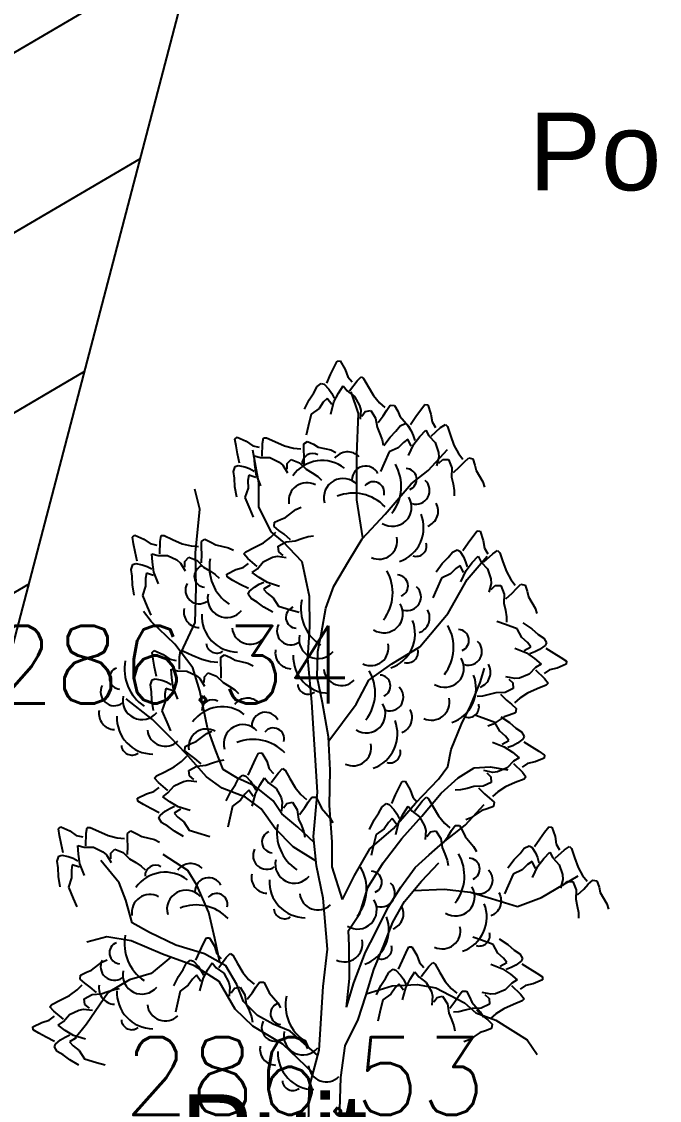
# Model space of a CAD drawing. Extents: x 524954 to 526204, y 9523489 to 9524010.
# Drawn here: x 525931.7 to 525939.91, y 9523714.57 to 9523728.45 of the extents above; entities that cross this region are included whole.
import ezdxf

# ---------------------------------------------------------------- set-up
doc = ezdxf.new("R2010")
doc.units = 0
doc.header["$PDMODE"] = 33
doc.header["$PDSIZE"] = 0.1
doc.linetypes.add('ACAD_ISO12W100', pattern=[21, 12, -3, 0, -3, 0, -3])
doc.linetypes.add('CACHE2', pattern=[4.7625, 3.175, -1.5875])
for name, color, linetype in [('Arbre', 34, 'ACAD_ISO12W100'), ('Bati', 6, 'Continuous'), ('Bati_H', 1, 'Continuous'), ('TopoAlt', 3, 'Continuous'), ('TOPOJIS', 7, 'Continuous'), ('Toponomie', 7, 'CACHE2')]:
    doc.layers.add(name, color=color, linetype=linetype)
doc.styles.add('Simplex 1.0', font='Simplex.shx', dxfattribs={"width": 0.99, "height": 1})
doc.styles.get("Standard").update_dxf_attribs({"font": 'arial.ttf'})

# ---------------------------------------------------------------- blocks, each defined once
blk = doc.blocks.new('TCPOINT M')
at = {"color": 0}
blk.add_point((0, 0), dxfattribs=at)
at = {"layer": 'TopoAlt', "style": 'Simplex 1.0', "width": 0.99}
blk.add_attdef('ALT', (0.15, 0.15), '', height=1, dxfattribs=at)
blk = doc.blocks.new('v088')
at = {"linetype": 'Continuous'}
for p, q in [((-0.024, 12.318), (0.016, 12.396)), ((0.016, 12.396), (0.055, 12.4)), ((0.055, 12.4), (0.118, 12.291)), ((-0.118, 12.113), (-0.069, 12.224)), ((-0.069, 12.224), (-0.024, 12.318)), ((0.118, 12.291), (0.152, 12.195)), ((-0.243, 12.069), (-0.188, 12.111)), ((-0.188, 12.111), (-0.15, 12.099)), ((-0.15, 12.099), (-0.092, 12.035)), ((0.152, 12.195), (0.207, 12.131)), ((0.175, 12.015), (0.272, 12.144)), ((0.272, 12.144), (0.324, 12.197)), ((0.324, 12.197), (0.356, 12.175)), ((0.356, 12.175), (0.415, 12.069)), ((-0.344, 11.901), (-0.283, 11.991)), ((-0.283, 11.991), (-0.243, 12.069)), ((-0.092, 12.035), (-0.054, 11.98)), ((-0.054, 11.98), (-0.022, 11.919)), ((-0.025, 11.872), (0.032, 11.984)), ((0.032, 11.984), (0.092, 12.078)), ((0.092, 12.078), (0.144, 12.013)), ((0.144, 12.013), (0.24, 11.942)), ((0.29, 11.722), (0.197, 12)), ((0.24, 11.942), (0.305, 11.825)), ((0.415, 12.069), (0.484, 11.953)), ((0.484, 11.953), (0.56, 11.862)), ((-0.403, 11.78), (-0.344, 11.901)), ((-0.162, 11.869), (-0.217, 11.788)), ((-0.112, 11.918), (-0.162, 11.869)), ((-0.054, 11.839), (-0.112, 11.918)), ((-0.066, 11.715), (-0.025, 11.872)), ((0.305, 11.825), (0.32, 11.765)), ((0.56, 11.862), (0.63, 11.801)), ((0.653, 11.766), (0.699, 11.829)), ((0.699, 11.829), (0.754, 11.828)), ((0.754, 11.828), (0.796, 11.754)), ((1.089, 11.768), (1.142, 11.837)), ((1.142, 11.837), (1.181, 11.833)), ((1.181, 11.833), (1.223, 11.714)), ((-0.32, 11.714), (-0.357, 11.558)), ((-0.217, 11.788), (-0.32, 11.714)), ((0.27, 11.193), (0.29, 11.722)), ((0.32, 11.765), (0.311, 11.65)), ((0.334, 11.69), (0.378, 11.749)), ((0.378, 11.749), (0.45, 11.762)), ((0.45, 11.762), (0.511, 11.664)), ((0.511, 11.664), (0.53, 11.547)), ((0.542, 11.608), (0.608, 11.694)), ((0.608, 11.694), (0.653, 11.766)), ((0.796, 11.754), (0.824, 11.689)), ((0.824, 11.689), (0.934, 11.561)), ((0.958, 11.583), (1.027, 11.683)), ((1.027, 11.683), (1.089, 11.768)), ((1.223, 11.714), (1.239, 11.614)), ((-0.357, 11.558), (-0.382, 11.444)), ((0.53, 11.547), (0.565, 11.463)), ((0.773, 11.494), (0.827, 11.564)), ((0.827, 11.564), (0.889, 11.595)), ((0.889, 11.595), (0.923, 11.575)), ((0.923, 11.575), (0.969, 11.502)), ((0.934, 11.561), (0.97, 11.497)), ((1.227, 11.433), (1.346, 11.541)), ((1.239, 11.614), (1.281, 11.541)), ((1.346, 11.541), (1.408, 11.583)), ((1.408, 11.583), (1.435, 11.556)), ((1.435, 11.556), (1.473, 11.441)), ((-1.299, 11.392), (-1.27, 11.417)), ((-1.285, 11.305), (-1.299, 11.392)), ((-1.27, 11.417), (-1.154, 11.366)), ((-0.943, 11.337), (-0.932, 11.411)), ((-0.932, 11.411), (-0.894, 11.412)), ((-0.894, 11.412), (-0.784, 11.361)), ((0.565, 11.463), (0.596, 11.383)), ((0.615, 11.31), (0.696, 11.418)), ((0.696, 11.418), (0.773, 11.494)), ((0.927, 11.391), (0.869, 11.352)), ((0.969, 11.302), (0.927, 11.391)), ((0.969, 11.502), (0.996, 11.441)), ((0.996, 11.441), (1.016, 11.375)), ((1.004, 11.329), (1.081, 11.429)), ((1.081, 11.429), (1.158, 11.51)), ((1.158, 11.51), (1.196, 11.437)), ((1.196, 11.437), (1.277, 11.348)), ((1.473, 11.441), (1.519, 11.314)), ((-1.266, 11.203), (-1.285, 11.305)), ((-1.154, 11.366), (-1.07, 11.309)), ((-1.07, 11.309), (-0.988, 11.29)), ((-0.991, 10.831), (-1.069, 11.252)), ((-0.947, 11.176), (-0.943, 11.337)), ((-0.784, 11.361), (-0.66, 11.307)), ((-0.66, 11.307), (-0.544, 11.278)), ((-0.544, 11.278), (-0.452, 11.27)), ((-0.413, 11.333), (-0.367, 11.365)), ((-0.413, 11.254), (-0.413, 11.333)), ((-0.408, 11.17), (-0.413, 11.254)), ((-0.367, 11.365), (-0.29, 11.329)), ((-0.29, 11.329), (-0.229, 11.292)), ((-0.229, 11.292), (-0.065, 11.254)), ((-0.065, 11.254), (0.001, 11.223)), ((0.596, 11.383), (0.609, 11.315)), ((0.8, 11.283), (0.685, 11.229)), ((0.869, 11.352), (0.8, 11.283)), ((0.935, 11.183), (1.004, 11.329)), ((1.188, 10.988), (1.437, 11.261)), ((1.277, 11.348), (1.319, 11.221)), ((1.519, 11.314), (1.577, 11.21)), ((-1.241, 11.084), (-1.266, 11.203)), ((-1.05, 11.179), (-0.971, 11.157)), ((-1.044, 11.067), (-1.05, 11.179)), ((-0.971, 11.157), (-0.851, 11.155)), ((-0.851, 11.155), (-0.73, 11.098)), ((-0.626, 11.08), (-0.576, 11.133)), ((-0.576, 11.133), (-0.468, 11.09)), ((-0.41, 11.061), (-0.408, 11.17)), ((0.269, 10.614), (0.27, 11.193)), ((0.685, 11.229), (0.619, 11.083)), ((1.323, 11.16), (1.292, 11.048)), ((1.319, 11.221), (1.323, 11.16)), ((1.323, 11.083), (1.377, 11.133)), ((1.377, 11.133), (1.45, 11.133)), ((1.45, 11.133), (1.492, 11.025)), ((1.577, 11.21), (1.635, 11.137)), ((1.65, 11.098), (1.708, 11.152)), ((1.708, 11.152), (1.762, 11.141)), ((1.762, 11.141), (1.789, 11.06)), ((-1.317, 10.975), (-1.297, 11.041)), ((-1.303, 10.889), (-1.317, 10.975)), ((-1.297, 11.041), (-1.259, 11.053)), ((-1.259, 11.053), (-1.174, 11.037)), ((-1.174, 11.037), (-1.111, 11.014)), ((-1.111, 11.014), (-1.05, 10.983)), ((-1.024, 10.943), (-1.044, 11.067)), ((-0.73, 11.098), (-0.682, 11.059)), ((-0.682, 11.059), (-0.622, 10.96)), ((-0.626, 11.006), (-0.626, 11.08)), ((-0.468, 11.09), (-0.384, 11.005)), ((-0.384, 11.005), (-0.307, 10.958)), ((0.619, 11.083), (0.573, 10.975)), ((0.968, 10.816), (1.188, 10.988)), ((1.492, 11.025), (1.489, 10.906)), ((1.512, 10.964), (1.592, 11.037)), ((1.592, 11.037), (1.65, 11.098)), ((1.789, 11.06), (1.804, 10.991)), ((1.804, 10.991), (1.889, 10.844)), ((-1.3, 10.78), (-1.303, 10.889)), ((-1.122, 10.929), (-1.134, 10.861)), ((-1.134, 10.861), (-1.131, 10.763)), ((-1.029, 10.899), (-1.122, 10.929)), ((-0.966, 10.792), (-1.024, 10.943)), ((-0.991, 10.52), (-0.991, 10.831)), ((-0.307, 10.958), (-0.234, 10.911)), ((-0.234, 10.911), (-0.184, 10.864)), ((1.489, 10.906), (1.508, 10.818)), ((1.889, 10.844), (1.912, 10.775)), ((-1.749, 10.491), (-1.817, 10.751)), ((-1.277, 10.647), (-1.3, 10.78)), ((-1.131, 10.763), (-1.171, 10.642)), ((0.634, 10.429), (0.968, 10.816)), ((1.508, 10.818), (1.523, 10.733)), ((1.523, 10.733), (1.523, 10.664)), ((-1.171, 10.642), (-1.109, 10.494)), ((0.345, 10.122), (0.269, 10.614)), ((-1.806, 9.931), (-1.749, 10.491)), ((-1.109, 10.494), (-1.063, 10.387)), ((-0.835, 10.2), (-0.991, 10.52)), ((-0.648, 10.385), (-0.514, 10.488)), ((-0.514, 10.488), (-0.448, 10.519)), ((0.336, 10.112), (0.634, 10.429)), ((-0.796, 10.268), (-0.791, 10.323)), ((-0.791, 10.323), (-0.715, 10.36)), ((-0.715, 10.36), (-0.648, 10.385)), ((-2.616, 10.132), (-2.587, 10.158)), ((-2.587, 10.158), (-2.471, 10.107)), ((-2.261, 10.077), (-2.249, 10.151)), ((-2.249, 10.151), (-2.211, 10.152)), ((-2.211, 10.152), (-2.101, 10.101)), ((-0.836, 10.131), (-0.771, 10.198)), ((-0.683, 10.078), (-0.835, 10.2)), ((-0.735, 10.218), (-0.796, 10.268)), ((-0.666, 10.169), (-0.735, 10.218)), ((-0.583, 10.098), (-0.666, 10.169)), ((-0.438, 10.113), (-0.356, 10.14)), ((-0.356, 10.14), (-0.287, 10.149)), ((1.7, 10.058), (1.762, 10.142)), ((1.762, 10.142), (1.816, 10.212)), ((1.816, 10.212), (1.854, 10.208)), ((1.854, 10.208), (1.896, 10.089)), ((-2.603, 10.046), (-2.616, 10.132)), ((-2.583, 9.943), (-2.603, 10.046)), ((-2.471, 10.107), (-2.388, 10.049)), ((-2.388, 10.049), (-2.306, 10.03)), ((-2.264, 9.917), (-2.261, 10.077)), ((-2.101, 10.101), (-1.977, 10.047)), ((-1.977, 10.047), (-1.862, 10.018)), ((-1.862, 10.018), (-1.769, 10.01)), ((-1.731, 9.995), (-1.73, 10.074)), ((-1.73, 10.074), (-1.685, 10.105)), ((-1.685, 10.105), (-1.608, 10.069)), ((-1.608, 10.069), (-1.547, 10.033)), ((-1.547, 10.033), (-1.382, 9.994)), ((-1.161, 9.945), (-1.051, 9.998)), ((-1.051, 9.998), (-0.931, 10.06)), ((-0.931, 10.06), (-0.836, 10.131)), ((-0.743, 10.015), (-0.642, 10.071)), ((-0.734, 9.943), (-0.743, 10.015)), ((-0.435, 9.816), (-0.683, 10.078)), ((-0.642, 10.071), (-0.523, 10.083)), ((-0.523, 10.083), (-0.438, 10.113)), ((0.168, 9.829), (0.336, 10.112)), ((1.631, 9.958), (1.7, 10.058)), ((1.896, 10.089), (1.912, 9.989)), ((-2.558, 9.824), (-2.583, 9.943)), ((-2.368, 9.919), (-2.288, 9.897)), ((-2.362, 9.808), (-2.368, 9.919)), ((-2.288, 9.897), (-2.168, 9.895)), ((-2.168, 9.895), (-2.047, 9.839)), ((-1.943, 9.82), (-1.893, 9.873)), ((-1.893, 9.873), (-1.786, 9.83)), ((-1.797, 9.483), (-1.806, 9.931)), ((-1.725, 9.911), (-1.731, 9.995)), ((-1.728, 9.802), (-1.725, 9.911)), ((-1.382, 9.994), (-1.316, 9.963)), ((-1.184, 9.915), (-1.161, 9.945)), ((-1.134, 9.859), (-1.184, 9.915)), ((-1.012, 9.755), (-1.134, 9.859)), ((-0.934, 9.816), (-0.814, 9.874)), ((-0.814, 9.874), (-0.753, 9.886)), ((-0.753, 9.886), (-0.639, 9.87)), ((-0.677, 9.896), (-0.734, 9.943)), ((1.369, 9.792), (1.446, 9.869)), ((1.446, 9.869), (1.5, 9.939)), ((1.5, 9.939), (1.562, 9.969)), ((1.562, 9.969), (1.596, 9.95)), ((1.596, 9.95), (1.643, 9.877)), ((1.643, 9.877), (1.669, 9.815)), ((1.69, 9.587), (1.945, 9.885)), ((1.754, 9.804), (1.831, 9.885)), ((1.831, 9.885), (1.869, 9.812)), ((1.9, 9.808), (2.019, 9.915)), ((1.912, 9.989), (1.954, 9.915)), ((2.019, 9.915), (2.081, 9.958)), ((2.081, 9.958), (2.108, 9.931)), ((2.108, 9.931), (2.146, 9.815)), ((-2.634, 9.715), (-2.614, 9.781)), ((-2.614, 9.781), (-2.576, 9.793)), ((-2.576, 9.793), (-2.492, 9.777)), ((-2.492, 9.777), (-2.428, 9.754)), ((-2.428, 9.754), (-2.368, 9.723)), ((-2.342, 9.683), (-2.362, 9.808)), ((-2.047, 9.839), (-2, 9.799)), ((-2, 9.799), (-1.94, 9.7)), ((-1.944, 9.746), (-1.943, 9.82)), ((-1.786, 9.83), (-1.702, 9.745)), ((-1.702, 9.745), (-1.624, 9.699)), ((-1.289, 9.715), (-1.192, 9.743)), ((-1.192, 9.743), (-1.125, 9.794)), ((-1.079, 9.676), (-1.011, 9.724)), ((-1.011, 9.724), (-0.934, 9.816)), ((-0.339, 9.37), (-0.435, 9.816)), ((-0.025, 9.501), (0.168, 9.829)), ((1.289, 9.685), (1.369, 9.792)), ((1.542, 9.727), (1.473, 9.658)), ((1.6, 9.765), (1.542, 9.727)), ((1.643, 9.677), (1.6, 9.765)), ((1.669, 9.815), (1.689, 9.75)), ((1.677, 9.704), (1.754, 9.804)), ((1.869, 9.812), (1.95, 9.723)), ((1.95, 9.723), (1.993, 9.596)), ((2.146, 9.815), (2.193, 9.689)), ((-2.621, 9.629), (-2.634, 9.715)), ((-2.617, 9.52), (-2.621, 9.629)), ((-2.439, 9.669), (-2.451, 9.601)), ((-2.451, 9.601), (-2.448, 9.503)), ((-2.346, 9.639), (-2.439, 9.669)), ((-2.283, 9.532), (-2.342, 9.683)), ((-1.624, 9.699), (-1.552, 9.652)), ((-1.552, 9.652), (-1.502, 9.604)), ((-1.402, 9.657), (-1.289, 9.715)), ((-1.401, 9.619), (-1.402, 9.657)), ((-1.325, 9.574), (-1.401, 9.619)), ((-0.989, 9.611), (-1.079, 9.676)), ((-0.88, 9.547), (-0.989, 9.611)), ((1.358, 9.604), (1.292, 9.458)), ((1.473, 9.658), (1.358, 9.604)), ((1.444, 9.153), (1.69, 9.587)), ((1.608, 9.558), (1.677, 9.704)), ((1.993, 9.596), (1.996, 9.535)), ((2.193, 9.689), (2.25, 9.585)), ((2.25, 9.585), (2.308, 9.512)), ((-2.595, 9.387), (-2.617, 9.52)), ((-2.448, 9.503), (-2.488, 9.382)), ((-1.812, 9.035), (-1.797, 9.483)), ((-1.233, 9.524), (-1.325, 9.574)), ((-1.125, 9.469), (-1.233, 9.524)), ((-1.113, 9.435), (-1.047, 9.49)), ((-1.047, 9.49), (-0.989, 9.525)), ((-0.989, 9.525), (-0.927, 9.553)), ((-0.848, 9.516), (-0.931, 9.463)), ((-0.931, 9.463), (-0.885, 9.411)), ((-0.726, 9.498), (-0.88, 9.547)), ((-0.131, 9.219), (-0.025, 9.501)), ((1.292, 9.458), (1.246, 9.35)), ((1.996, 9.535), (1.966, 9.423)), ((1.996, 9.458), (2.05, 9.508)), ((2.05, 9.508), (2.123, 9.508)), ((2.123, 9.508), (2.166, 9.4)), ((2.266, 9.412), (2.323, 9.473)), ((2.323, 9.473), (2.381, 9.527)), ((2.381, 9.527), (2.435, 9.515)), ((2.435, 9.515), (2.462, 9.435)), ((-2.488, 9.382), (-2.427, 9.234)), ((-1.128, 9.398), (-1.113, 9.435)), ((-1.089, 9.341), (-1.128, 9.398)), ((-1.014, 9.297), (-1.089, 9.341)), ((-0.885, 9.411), (-0.807, 9.351)), ((-0.807, 9.351), (-0.739, 9.244)), ((-0.337, 8.979), (-0.339, 9.37)), ((2.166, 9.4), (2.162, 9.281)), ((2.185, 9.338), (2.266, 9.412)), ((2.462, 9.435), (2.477, 9.365)), ((2.477, 9.365), (2.562, 9.219)), ((-2.378, 9.048), (-2.474, 9.177)), ((-2.427, 9.234), (-2.38, 9.127)), ((-0.927, 9.231), (-1.014, 9.297)), ((-0.81, 9.165), (-0.927, 9.231)), ((-0.739, 9.244), (-0.586, 9.198)), ((-0.586, 9.198), (-0.473, 9.166)), ((-0.186, 8.901), (-0.131, 9.219)), ((2.162, 9.281), (2.181, 9.192)), ((2.181, 9.192), (2.196, 9.108)), ((2.562, 9.219), (2.585, 9.15)), ((-2.074, 8.756), (-2.378, 9.048)), ((-1.992, 8.647), (-1.812, 9.035)), ((1.08, 8.722), (1.444, 9.153)), ((2.18, 9.009), (2.07, 9.048)), ((2.196, 9.108), (2.196, 9.038)), ((2.406, 9.027), (2.519, 8.953)), ((-0.36, 8.574), (-0.337, 8.979)), ((-0.231, 8.658), (-0.186, 8.901)), ((2.33, 8.953), (2.18, 9.009)), ((2.391, 8.841), (2.33, 8.953)), ((2.519, 8.953), (2.601, 8.881)), ((-1.843, 8.45), (-2.074, 8.756)), ((2.465, 8.776), (2.391, 8.841)), ((2.507, 8.721), (2.465, 8.776)), ((2.601, 8.881), (2.673, 8.832)), ((2.673, 8.832), (2.708, 8.773)), ((2.708, 8.773), (2.691, 8.737)), ((-2.366, 8.647), (-2.337, 8.672)), ((-2.353, 8.56), (-2.366, 8.647)), ((-2.337, 8.672), (-2.221, 8.621)), ((-2.221, 8.621), (-2.138, 8.563)), ((-2.011, 8.592), (-1.999, 8.665)), ((-1.999, 8.665), (-1.961, 8.666)), ((-1.961, 8.666), (-1.851, 8.615)), ((-1.851, 8.615), (-1.727, 8.562)), ((-1.48, 8.588), (-1.435, 8.619)), ((-1.435, 8.619), (-1.357, 8.583)), ((-0.243, 8.328), (-0.231, 8.658)), ((0.718, 8.503), (1.08, 8.722)), ((2.3, 8.701), (2.45, 8.641)), ((2.421, 8.673), (2.507, 8.721)), ((2.45, 8.641), (2.555, 8.57)), ((2.561, 8.655), (2.497, 8.632)), ((2.621, 8.686), (2.561, 8.655)), ((2.691, 8.737), (2.621, 8.686)), ((2.701, 8.703), (2.805, 8.64)), ((2.805, 8.64), (2.893, 8.584)), ((-2.333, 8.457), (-2.353, 8.56)), ((-2.138, 8.563), (-2.056, 8.544)), ((-2.014, 8.431), (-2.011, 8.592)), ((-1.727, 8.562), (-1.612, 8.532)), ((-1.612, 8.532), (-1.519, 8.524)), ((-1.481, 8.509), (-1.48, 8.588)), ((-1.475, 8.425), (-1.481, 8.509)), ((-1.357, 8.583), (-1.297, 8.547)), ((-1.297, 8.547), (-1.132, 8.508)), ((-1.132, 8.508), (-1.066, 8.477)), ((-0.311, 8.009), (-0.36, 8.574)), ((0.424, 8.292), (0.718, 8.503)), ((2.555, 8.57), (2.64, 8.498)), ((2.64, 8.498), (2.57, 8.455)), ((2.964, 8.496), (2.848, 8.446)), ((2.893, 8.584), (2.966, 8.534)), ((2.966, 8.534), (2.964, 8.496)), ((-2.308, 8.338), (-2.333, 8.457)), ((-2.118, 8.433), (-2.038, 8.411)), ((-2.112, 8.322), (-2.118, 8.433)), ((-2.038, 8.411), (-1.918, 8.409)), ((-1.918, 8.409), (-1.797, 8.353)), ((-1.75, 8.153), (-1.843, 8.45)), ((-1.797, 8.353), (-1.75, 8.313)), ((-1.694, 8.261), (-1.693, 8.334)), ((-1.693, 8.334), (-1.643, 8.387)), ((-1.643, 8.387), (-1.536, 8.344)), ((-1.536, 8.344), (-1.452, 8.259)), ((-1.478, 8.316), (-1.475, 8.425)), ((1.855, 8.26), (1.913, 8.447)), ((2.301, 8.311), (2.188, 8.335)), ((2.487, 8.369), (2.362, 8.319)), ((2.57, 8.455), (2.487, 8.369)), ((2.568, 8.425), (2.683, 8.312)), ((2.749, 8.424), (2.679, 8.378)), ((2.848, 8.446), (2.749, 8.424)), ((-2.384, 8.23), (-2.364, 8.296)), ((-2.371, 8.143), (-2.384, 8.23)), ((-2.364, 8.296), (-2.326, 8.308)), ((-2.326, 8.308), (-2.242, 8.291)), ((-2.242, 8.291), (-2.178, 8.268)), ((-2.178, 8.268), (-2.118, 8.237)), ((-2.092, 8.197), (-2.112, 8.322)), ((-2.033, 8.047), (-2.092, 8.197)), ((-1.75, 8.313), (-1.69, 8.215)), ((-1.452, 8.259), (-1.374, 8.213)), ((-1.374, 8.213), (-1.302, 8.166)), ((-0.174, 8), (-0.243, 8.328)), ((0.262, 7.984), (0.424, 8.292)), ((1.736, 7.971), (1.855, 8.26)), ((2.225, 8.306), (2.278, 8.256)), ((2.278, 8.256), (2.282, 8.183)), ((2.362, 8.319), (2.301, 8.311)), ((2.704, 8.225), (2.591, 8.179)), ((2.683, 8.312), (2.729, 8.254)), ((2.729, 8.254), (2.704, 8.225)), ((-2.367, 8.034), (-2.371, 8.143)), ((-2.189, 8.184), (-2.201, 8.115)), ((-2.201, 8.115), (-2.198, 8.017)), ((-2.096, 8.154), (-2.189, 8.184)), ((-1.653, 7.676), (-1.75, 8.153)), ((-1.302, 8.166), (-1.252, 8.118)), ((1.888, 8.085), (1.819, 8.08)), ((1.971, 8.105), (1.888, 8.085)), ((2.058, 8.13), (1.971, 8.105)), ((2.178, 8.134), (2.058, 8.13)), ((2.117, 8.111), (2.195, 8.035)), ((2.282, 8.183), (2.178, 8.134)), ((2.367, 8.061), (2.298, 7.999)), ((2.467, 8.125), (2.367, 8.061)), ((2.591, 8.179), (2.467, 8.125)), ((-2.358, 7.786), (-2.7, 8.052)), ((-2.345, 7.902), (-2.367, 8.034)), ((-2.198, 8.017), (-2.238, 7.897)), ((-0.274, 7.463), (-0.311, 8.009)), ((-0.096, 7.56), (-0.174, 8)), ((-0.093, 7.509), (0.262, 7.984)), ((1.617, 7.726), (1.736, 7.971)), ((2.195, 8.035), (2.261, 7.981)), ((2.261, 7.981), (2.318, 7.927)), ((2.318, 7.927), (2.31, 7.872)), ((-2.129, 7.554), (-2.358, 7.786)), ((-2.238, 7.897), (-2.177, 7.749)), ((1.896, 7.802), (1.786, 7.841)), ((2.046, 7.746), (1.896, 7.802)), ((2.163, 7.821), (2.022, 7.727)), ((2.123, 7.82), (2.235, 7.746)), ((2.231, 7.841), (2.163, 7.821)), ((2.31, 7.872), (2.231, 7.841)), ((-2.177, 7.749), (-2.13, 7.641)), ((-1.547, 7.38), (-1.653, 7.676)), ((1.481, 7.4), (1.617, 7.726)), ((2.022, 7.727), (1.955, 7.7)), ((2.107, 7.634), (2.046, 7.746)), ((2.235, 7.746), (2.317, 7.675)), ((2.317, 7.675), (2.389, 7.625)), ((-1.932, 7.347), (-2.129, 7.554)), ((-1.864, 7.475), (-1.797, 7.5)), ((-1.797, 7.5), (-1.663, 7.603)), ((-1.663, 7.603), (-1.598, 7.634)), ((-0.075, 7.131), (-0.096, 7.56)), ((2.181, 7.57), (2.107, 7.634)), ((2.137, 7.467), (2.223, 7.514)), ((2.223, 7.514), (2.181, 7.57)), ((2.407, 7.53), (2.337, 7.479)), ((2.389, 7.625), (2.424, 7.566)), ((2.424, 7.566), (2.407, 7.53)), ((-1.945, 7.383), (-1.94, 7.438)), ((-1.884, 7.333), (-1.945, 7.383)), ((-1.94, 7.438), (-1.864, 7.475)), ((-1.449, 7.14), (-1.547, 7.38)), ((-0.237, 6.848), (-0.274, 7.463)), ((1.442, 7.181), (1.481, 7.4)), ((2.016, 7.494), (2.166, 7.434)), ((2.166, 7.434), (2.271, 7.363)), ((2.277, 7.448), (2.213, 7.425)), ((2.271, 7.363), (2.357, 7.292)), ((2.337, 7.479), (2.277, 7.448)), ((2.417, 7.496), (2.521, 7.433)), ((2.521, 7.433), (2.609, 7.377)), ((2.609, 7.377), (2.682, 7.328)), ((-2.081, 7.175), (-1.985, 7.246)), ((-1.985, 7.246), (-1.92, 7.313)), ((-1.665, 7.048), (-1.932, 7.347)), ((-1.815, 7.284), (-1.884, 7.333)), ((-1.732, 7.213), (-1.815, 7.284)), ((-1.672, 7.198), (-1.587, 7.228)), ((-1.587, 7.228), (-1.505, 7.255)), ((-1.505, 7.255), (-1.436, 7.264)), ((-1.078, 7.18), (-1.034, 7.275)), ((-1.034, 7.275), (-0.994, 7.353)), ((-0.994, 7.353), (-0.955, 7.356)), ((-0.955, 7.356), (-0.891, 7.247)), ((-0.891, 7.247), (-0.858, 7.151)), ((2.286, 7.249), (2.203, 7.162)), ((2.357, 7.292), (2.286, 7.249)), ((2.564, 7.239), (2.465, 7.218)), ((2.68, 7.289), (2.564, 7.239)), ((2.682, 7.328), (2.68, 7.289)), ((-2.31, 7.06), (-2.2, 7.113)), ((-2.2, 7.113), (-2.081, 7.175)), ((-1.892, 7.13), (-1.791, 7.186)), ((-1.883, 7.058), (-1.892, 7.13)), ((-1.791, 7.186), (-1.672, 7.198)), ((-1.266, 7.031), (-1.449, 7.14)), ((-1.128, 7.069), (-1.078, 7.18)), ((-0.858, 7.151), (-0.802, 7.088)), ((-0.835, 6.972), (-0.738, 7.1)), ((-0.738, 7.1), (-0.686, 7.153)), ((-0.686, 7.153), (-0.654, 7.131)), ((-0.654, 7.131), (-0.595, 7.025)), ((-0.084, 6.677), (-0.075, 7.131)), ((1.321, 7.017), (1.442, 7.181)), ((1.575, 7.035), (1.778, 7.163)), ((1.778, 7.163), (1.983, 7.174)), ((2.018, 7.104), (1.904, 7.128)), ((1.941, 7.1), (1.994, 7.049)), ((1.983, 7.174), (2.214, 7.135)), ((2.079, 7.112), (2.018, 7.104)), ((2.203, 7.162), (2.079, 7.112)), ((2.284, 7.218), (2.399, 7.105)), ((2.465, 7.218), (2.395, 7.171)), ((2.399, 7.105), (2.445, 7.047)), ((-2.333, 7.03), (-2.31, 7.06)), ((-2.283, 6.974), (-2.333, 7.03)), ((-2.161, 6.87), (-2.283, 6.974)), ((-2.083, 6.931), (-1.963, 6.989)), ((-1.963, 6.989), (-1.902, 7.001)), ((-1.902, 7.001), (-1.788, 6.985)), ((-1.826, 7.011), (-1.883, 7.058)), ((-1.463, 6.903), (-1.665, 7.048)), ((-1.354, 6.857), (-1.293, 6.947)), ((-1.293, 6.947), (-1.253, 7.025)), ((-1.047, 6.93), (-1.266, 7.031)), ((-1.253, 7.025), (-1.198, 7.067)), ((-1.198, 7.067), (-1.16, 7.055)), ((-1.16, 7.055), (-1.101, 6.992)), ((-1.101, 6.992), (-1.063, 6.936)), ((-0.978, 6.941), (-0.918, 7.034)), ((-0.918, 7.034), (-0.866, 6.97)), ((-0.866, 6.97), (-0.77, 6.898)), ((-0.595, 7.025), (-0.526, 6.909)), ((0.813, 6.909), (0.853, 6.987)), ((0.853, 6.987), (0.891, 6.991)), ((0.891, 6.991), (0.955, 6.881)), ((1.023, 6.706), (1.321, 7.017)), ((1.356, 6.837), (1.575, 7.035)), ((1.999, 6.976), (1.894, 6.927)), ((1.994, 7.049), (1.999, 6.976)), ((2.307, 6.972), (2.184, 6.918)), ((2.42, 7.018), (2.307, 6.972)), ((2.445, 7.047), (2.42, 7.018)), ((-2.551, 6.772), (-2.439, 6.83)), ((-2.439, 6.83), (-2.342, 6.858)), ((-2.342, 6.858), (-2.275, 6.909)), ((-2.228, 6.791), (-2.161, 6.839)), ((-2.161, 6.839), (-2.083, 6.931)), ((-1.162, 6.785), (-1.463, 6.903)), ((-1.413, 6.737), (-1.354, 6.857)), ((-1.172, 6.826), (-1.227, 6.745)), ((-1.122, 6.874), (-1.172, 6.826)), ((-1.064, 6.795), (-1.122, 6.874)), ((-1.076, 6.671), (-1.035, 6.828)), ((-1.063, 6.936), (-1.032, 6.875)), ((-0.806, 6.736), (-1.047, 6.93)), ((-1.035, 6.828), (-0.978, 6.941)), ((-0.77, 6.898), (-0.705, 6.781)), ((-0.526, 6.909), (-0.45, 6.818)), ((-0.45, 6.818), (-0.379, 6.757)), ((-0.287, 6.281), (-0.237, 6.848)), ((0.719, 6.703), (0.768, 6.815)), ((0.768, 6.815), (0.813, 6.909)), ((0.955, 6.881), (0.989, 6.786)), ((1.107, 6.54), (1.356, 6.837)), ((1.604, 6.878), (1.535, 6.874)), ((1.688, 6.899), (1.604, 6.878)), ((1.775, 6.923), (1.688, 6.899)), ((1.894, 6.927), (1.775, 6.923)), ((1.834, 6.904), (1.912, 6.828)), ((1.912, 6.828), (1.977, 6.774)), ((2.084, 6.854), (2.014, 6.792)), ((2.184, 6.918), (2.084, 6.854)), ((-2.55, 6.734), (-2.551, 6.772)), ((-2.475, 6.689), (-2.55, 6.734)), ((-2.383, 6.639), (-2.475, 6.689)), ((-2.138, 6.726), (-2.228, 6.791)), ((-2.029, 6.662), (-2.138, 6.726)), ((-2.138, 6.64), (-2.076, 6.668)), ((-1.33, 6.67), (-1.367, 6.514)), ((-1.227, 6.745), (-1.33, 6.67)), ((-0.96, 6.634), (-1.162, 6.785)), ((-0.697, 6.571), (-0.806, 6.736)), ((-0.705, 6.781), (-0.69, 6.721)), ((-0.69, 6.721), (-0.699, 6.606)), ((-0.675, 6.646), (-0.632, 6.705)), ((-0.632, 6.705), (-0.56, 6.719)), ((-0.56, 6.719), (-0.498, 6.621)), ((-0.402, 6.651), (-0.357, 6.722)), ((-0.357, 6.722), (-0.31, 6.785)), ((-0.31, 6.785), (-0.255, 6.784)), ((-0.255, 6.784), (-0.214, 6.71)), ((-0.214, 6.71), (-0.186, 6.645)), ((-0.049, 6.211), (-0.084, 6.677)), ((0.594, 6.66), (0.649, 6.702)), ((0.649, 6.702), (0.686, 6.689)), ((0.686, 6.689), (0.745, 6.626)), ((0.743, 6.383), (1.023, 6.706)), ((0.868, 6.575), (0.929, 6.669)), ((0.929, 6.669), (0.98, 6.604)), ((0.989, 6.786), (1.044, 6.722)), ((1.011, 6.606), (1.108, 6.734)), ((1.108, 6.734), (1.161, 6.787)), ((1.161, 6.787), (1.192, 6.766)), ((1.192, 6.766), (1.252, 6.66)), ((1.663, 6.427), (1.906, 6.693)), ((2.026, 6.666), (1.947, 6.634)), ((1.977, 6.774), (2.034, 6.72)), ((2.034, 6.72), (2.026, 6.666)), ((-2.274, 6.584), (-2.383, 6.639)), ((-2.277, 6.513), (-2.262, 6.55)), ((-2.262, 6.55), (-2.196, 6.606)), ((-2.196, 6.606), (-2.138, 6.64)), ((-1.998, 6.632), (-2.08, 6.578)), ((-2.08, 6.578), (-2.034, 6.526)), ((-1.875, 6.613), (-2.029, 6.662)), ((-0.78, 6.382), (-0.96, 6.634)), ((-0.488, 6.401), (-0.697, 6.571)), ((-0.498, 6.621), (-0.48, 6.503)), ((-0.468, 6.564), (-0.402, 6.651)), ((-0.186, 6.645), (-0.075, 6.517)), ((0.493, 6.492), (0.554, 6.582)), ((0.554, 6.582), (0.594, 6.66)), ((0.745, 6.626), (0.783, 6.571)), ((0.783, 6.571), (0.814, 6.51)), ((0.811, 6.463), (0.868, 6.575)), ((0.846, 6.255), (1.107, 6.54)), ((0.98, 6.604), (1.076, 6.532)), ((1.076, 6.532), (1.141, 6.416)), ((1.252, 6.66), (1.321, 6.544)), ((1.321, 6.544), (1.397, 6.452)), ((1.879, 6.614), (1.738, 6.52)), ((1.947, 6.634), (1.879, 6.614)), ((-3.568, 6.377), (-3.539, 6.402)), ((-3.539, 6.402), (-3.423, 6.351)), ((-3.213, 6.322), (-3.201, 6.396)), ((-3.201, 6.396), (-3.163, 6.397)), ((-3.163, 6.397), (-3.053, 6.346)), ((-2.238, 6.456), (-2.277, 6.513)), ((-2.163, 6.412), (-2.238, 6.456)), ((-2.076, 6.346), (-2.163, 6.412)), ((-2.034, 6.526), (-1.957, 6.466)), ((-1.957, 6.466), (-1.888, 6.359)), ((-1.367, 6.514), (-1.392, 6.4)), ((-0.279, 6.204), (-0.488, 6.401)), ((-0.48, 6.503), (-0.444, 6.419)), ((-0.444, 6.419), (-0.414, 6.339)), ((-0.075, 6.517), (-0.04, 6.453)), ((0.433, 6.371), (0.493, 6.492)), ((0.675, 6.46), (0.62, 6.379)), ((0.724, 6.509), (0.675, 6.46)), ((0.782, 6.43), (0.724, 6.509)), ((0.771, 6.306), (0.811, 6.463)), ((1.141, 6.416), (1.157, 6.356)), ((1.381, 6.204), (1.663, 6.427)), ((1.397, 6.452), (1.467, 6.391)), ((1.489, 6.356), (1.536, 6.42)), ((1.536, 6.42), (1.591, 6.419)), ((1.591, 6.419), (1.633, 6.344)), ((1.738, 6.52), (1.671, 6.493)), ((2.685, 6.334), (2.739, 6.404)), ((2.739, 6.404), (2.777, 6.4)), ((2.777, 6.4), (2.82, 6.28)), ((-3.555, 6.29), (-3.568, 6.377)), ((-3.535, 6.188), (-3.555, 6.29)), ((-3.423, 6.351), (-3.34, 6.294)), ((-3.34, 6.294), (-3.258, 6.275)), ((-3.216, 6.161), (-3.213, 6.322)), ((-3.053, 6.346), (-2.929, 6.292)), ((-2.929, 6.292), (-2.814, 6.263)), ((-2.814, 6.263), (-2.721, 6.255)), ((-2.683, 6.24), (-2.682, 6.318)), ((-2.682, 6.318), (-2.637, 6.35)), ((-2.637, 6.35), (-2.56, 6.314)), ((-2.56, 6.314), (-2.499, 6.278)), ((-2.499, 6.278), (-2.334, 6.239)), ((-1.959, 6.28), (-2.076, 6.346)), ((-1.888, 6.359), (-1.735, 6.313)), ((-1.735, 6.313), (-1.622, 6.281)), ((-0.551, 6.145), (-0.78, 6.382)), ((-0.414, 6.339), (-0.401, 6.271)), ((-0.248, 5.902), (-0.287, 6.281)), ((0.438, 6.122), (0.743, 6.383)), ((0.516, 6.305), (0.479, 6.149)), ((0.62, 6.379), (0.516, 6.305)), ((0.61, 5.939), (0.846, 6.255)), ((1.157, 6.356), (1.147, 6.241)), ((1.171, 6.28), (1.215, 6.339)), ((1.215, 6.339), (1.286, 6.353)), ((1.286, 6.353), (1.348, 6.255)), ((1.348, 6.255), (1.367, 6.137)), ((1.378, 6.198), (1.444, 6.285)), ((1.444, 6.285), (1.489, 6.356)), ((1.633, 6.344), (1.661, 6.279)), ((1.661, 6.279), (1.771, 6.151)), ((2.554, 6.15), (2.623, 6.25)), ((2.623, 6.25), (2.685, 6.334)), ((2.82, 6.28), (2.835, 6.18)), ((-3.51, 6.069), (-3.535, 6.188)), ((-3.32, 6.164), (-3.24, 6.142)), ((-3.314, 6.053), (-3.32, 6.164)), ((-3.24, 6.142), (-3.121, 6.14)), ((-3.121, 6.14), (-2.999, 6.083)), ((-2.895, 6.065), (-2.845, 6.118)), ((-2.845, 6.118), (-2.738, 6.075)), ((-2.677, 6.155), (-2.683, 6.24)), ((-2.68, 6.046), (-2.677, 6.155)), ((-2.334, 6.239), (-2.268, 6.208)), ((-0.254, 5.961), (-0.551, 6.145)), ((-0.049, 5.888), (-0.049, 6.211)), ((0.24, 5.776), (0.438, 6.122)), ((0.479, 6.149), (0.454, 6.035)), ((1.198, 6.044), (1.381, 6.204)), ((1.367, 6.137), (1.402, 6.054)), ((1.771, 6.151), (1.807, 6.088)), ((2.37, 6.061), (2.423, 6.13)), ((2.423, 6.13), (2.485, 6.161)), ((2.485, 6.161), (2.52, 6.142)), ((2.52, 6.142), (2.566, 6.069)), ((2.835, 6.18), (2.877, 6.107)), ((2.943, 6.107), (3.004, 6.15)), ((3.004, 6.15), (3.031, 6.123)), ((3.031, 6.123), (3.07, 6.007)), ((-3.586, 5.96), (-3.566, 6.026)), ((-3.566, 6.026), (-3.528, 6.038)), ((-3.528, 6.038), (-3.444, 6.022)), ((-3.444, 6.022), (-3.38, 5.999)), ((-3.38, 5.999), (-3.32, 5.968)), ((-3.294, 5.928), (-3.314, 6.053)), ((-2.999, 6.083), (-2.952, 6.044)), ((-2.952, 6.044), (-2.892, 5.945)), ((-2.896, 5.991), (-2.895, 6.065)), ((-2.738, 6.075), (-2.654, 5.99)), ((-2.654, 5.99), (-2.576, 5.943)), ((-1.907, 5.843), (-2.222, 6.048)), ((1.021, 5.879), (1.198, 6.044)), ((1.402, 6.054), (1.433, 5.974)), ((1.433, 5.974), (1.446, 5.906)), ((2.212, 5.877), (2.293, 5.984)), ((2.293, 5.984), (2.37, 6.061)), ((2.566, 6.069), (2.593, 6.007)), ((2.593, 6.007), (2.612, 5.942)), ((2.6, 5.896), (2.677, 5.996)), ((2.677, 5.996), (2.754, 6.077)), ((2.754, 6.077), (2.793, 6.004)), ((2.793, 6.004), (2.873, 5.915)), ((2.823, 6), (2.943, 6.107)), ((3.07, 6.007), (3.116, 5.88)), ((-3.573, 5.874), (-3.586, 5.96)), ((-3.57, 5.765), (-3.573, 5.874)), ((-3.392, 5.914), (-3.403, 5.846)), ((-3.403, 5.846), (-3.4, 5.748)), ((-3.298, 5.884), (-3.392, 5.914)), ((-3.235, 5.777), (-3.294, 5.928)), ((-2.787, 5.681), (-3.023, 5.969)), ((-2.576, 5.943), (-2.504, 5.896)), ((-2.504, 5.896), (-2.454, 5.849)), ((-1.791, 5.652), (-1.907, 5.843)), ((-0.165, 5.487), (-0.248, 5.902)), ((0.085, 5.468), (-0.049, 5.888)), ((0.411, 5.624), (0.61, 5.939)), ((0.834, 5.626), (1.021, 5.879)), ((1.1, 5.706), (1.325, 5.941)), ((2.396, 5.85), (2.281, 5.796)), ((2.466, 5.919), (2.396, 5.85)), ((2.523, 5.957), (2.466, 5.919)), ((2.566, 5.869), (2.523, 5.957)), ((2.531, 5.75), (2.6, 5.896)), ((2.873, 5.915), (2.916, 5.788)), ((3.116, 5.88), (3.173, 5.777)), ((-3.547, 5.632), (-3.57, 5.765)), ((-3.4, 5.748), (-3.44, 5.627)), ((0.085, 5.468), (0.24, 5.776)), ((0.881, 5.441), (1.1, 5.706)), ((2.281, 5.796), (2.216, 5.65)), ((2.646, 5.496), (3.119, 5.774)), ((2.92, 5.727), (2.889, 5.615)), ((2.916, 5.788), (2.92, 5.727)), ((2.92, 5.65), (2.973, 5.7)), ((2.973, 5.7), (3.047, 5.7)), ((3.047, 5.7), (3.089, 5.592)), ((3.173, 5.777), (3.231, 5.703)), ((3.247, 5.665), (3.304, 5.719)), ((3.304, 5.719), (3.358, 5.707)), ((3.358, 5.707), (3.385, 5.627)), ((-3.44, 5.627), (-3.379, 5.479)), ((-2.701, 5.459), (-2.787, 5.681)), ((-1.635, 5.301), (-1.791, 5.652)), ((0.306, 5.286), (0.411, 5.624)), ((0.671, 5.368), (0.834, 5.626)), ((1.001, 5.586), (1.394, 5.601)), ((1.394, 5.601), (1.731, 5.564)), ((1.731, 5.564), (2, 5.483)), ((2.216, 5.65), (2.169, 5.542)), ((3.089, 5.592), (3.085, 5.473)), ((3.108, 5.53), (3.189, 5.603)), ((3.189, 5.603), (3.247, 5.665)), ((3.385, 5.627), (3.4, 5.557)), ((3.4, 5.557), (3.485, 5.411)), ((-3.379, 5.479), (-3.332, 5.372)), ((-2.621, 5.169), (-2.701, 5.459)), ((-0.107, 4.829), (-0.165, 5.487)), ((0.731, 5.176), (0.881, 5.441)), ((2, 5.483), (2.338, 5.378)), ((2.338, 5.378), (2.646, 5.496)), ((3.085, 5.473), (3.104, 5.384)), ((-1.559, 4.967), (-1.635, 5.301)), ((0.161, 5.071), (0.306, 5.286)), ((0.51, 5.041), (0.671, 5.368)), ((3.104, 5.384), (3.12, 5.3)), ((3.12, 5.3), (3.12, 5.23)), ((3.485, 5.411), (3.508, 5.342)), ((-2.4, 5.043), (-2.621, 5.169)), ((0.619, 4.888), (0.731, 5.176)), ((-2.061, 4.882), (-2.4, 5.043)), ((0.172, 4.872), (0.161, 5.071)), ((0.379, 4.79), (0.51, 5.041)), ((-2.946, 4.988), (-3.206, 4.92)), ((-2.634, 4.938), (-2.946, 4.988)), ((-2.233, 4.766), (-2.634, 4.938)), ((-1.692, 4.771), (-2.061, 4.882)), ((-1.751, 4.8), (-1.707, 4.895)), ((-1.707, 4.895), (-1.667, 4.973)), ((-1.667, 4.973), (-1.628, 4.976)), ((-1.628, 4.976), (-1.564, 4.867)), ((-1.564, 4.867), (-1.531, 4.771)), ((-1.492, 4.659), (-1.559, 4.967)), ((0.174, 4.45), (0.172, 4.872)), ((0.489, 4.568), (0.619, 4.888)), ((0.939, 4.857), (0.978, 4.861)), ((0.978, 4.861), (1.042, 4.751)), ((1.872, 4.946), (1.762, 4.985)), ((2.022, 4.89), (1.872, 4.946)), ((2.083, 4.778), (2.022, 4.89)), ((2.099, 4.964), (2.211, 4.89)), ((2.211, 4.89), (2.293, 4.818)), ((-2.123, 4.725), (-2.377, 4.514)), ((-1.819, 4.613), (-2.233, 4.766)), ((-1.801, 4.689), (-1.751, 4.8)), ((-1.415, 4.615), (-1.692, 4.771)), ((-1.531, 4.771), (-1.475, 4.707)), ((-1.411, 4.72), (-1.359, 4.773)), ((-1.359, 4.773), (-1.327, 4.751)), ((-1.327, 4.751), (-1.268, 4.645)), ((-0.166, 4.349), (-0.107, 4.829)), ((0.231, 4.395), (0.379, 4.79)), ((0.855, 4.685), (0.899, 4.779)), ((0.899, 4.779), (0.939, 4.857)), ((1.042, 4.751), (1.075, 4.656)), ((2.157, 4.714), (2.083, 4.778)), ((2.293, 4.818), (2.365, 4.769)), ((2.365, 4.769), (2.4, 4.71)), ((-3.143, 4.557), (-3.01, 4.66)), ((-3.01, 4.66), (-2.944, 4.692)), ((-1.966, 4.567), (-1.926, 4.645)), ((-1.926, 4.645), (-1.871, 4.687)), ((-1.871, 4.687), (-1.833, 4.675)), ((-1.833, 4.675), (-1.774, 4.612)), ((-1.504, 4.415), (-1.819, 4.613)), ((-1.774, 4.612), (-1.736, 4.556)), ((-1.651, 4.561), (-1.591, 4.654)), ((-1.591, 4.654), (-1.539, 4.59)), ((-1.539, 4.59), (-1.443, 4.518)), ((-1.508, 4.592), (-1.411, 4.72)), ((-1.273, 4.376), (-1.415, 4.615)), ((-1.268, 4.645), (-1.199, 4.529)), ((0.805, 4.573), (0.855, 4.685)), ((1.075, 4.656), (1.131, 4.592)), ((1.098, 4.476), (1.195, 4.604)), ((1.195, 4.604), (1.247, 4.657)), ((1.247, 4.657), (1.279, 4.636)), ((1.279, 4.636), (1.338, 4.53)), ((1.992, 4.638), (2.142, 4.578)), ((2.113, 4.611), (2.199, 4.658)), ((2.199, 4.658), (2.157, 4.714)), ((2.253, 4.592), (2.189, 4.569)), ((2.313, 4.623), (2.253, 4.592)), ((2.383, 4.674), (2.313, 4.623)), ((2.4, 4.71), (2.383, 4.674)), ((2.393, 4.64), (2.497, 4.577)), ((-3.291, 4.441), (-3.287, 4.496)), ((-3.287, 4.496), (-3.21, 4.533)), ((-3.21, 4.533), (-3.143, 4.557)), ((-2.377, 4.514), (-2.655, 4.434)), ((-2.086, 4.357), (-2.027, 4.477)), ((-2.027, 4.477), (-1.966, 4.567)), ((-1.845, 4.445), (-1.9, 4.365)), ((-1.795, 4.494), (-1.845, 4.445)), ((-1.737, 4.415), (-1.795, 4.494)), ((-1.749, 4.291), (-1.708, 4.448)), ((-1.736, 4.556), (-1.705, 4.495)), ((-1.708, 4.448), (-1.651, 4.561)), ((-1.443, 4.518), (-1.378, 4.401)), ((-1.199, 4.529), (-1.123, 4.438)), ((0.138, 4.082), (0.174, 4.45)), ((0.384, 4.23), (0.489, 4.568)), ((0.579, 4.362), (0.64, 4.452)), ((0.64, 4.452), (0.68, 4.53)), ((0.68, 4.53), (0.735, 4.572)), ((0.735, 4.572), (0.773, 4.559)), ((0.773, 4.559), (0.832, 4.496)), ((0.832, 4.496), (0.87, 4.441)), ((0.898, 4.333), (0.955, 4.445)), ((0.955, 4.445), (1.015, 4.539)), ((1.015, 4.539), (1.067, 4.474)), ((1.067, 4.474), (1.163, 4.402)), ((1.338, 4.53), (1.407, 4.414)), ((2.142, 4.578), (2.247, 4.507)), ((2.247, 4.507), (2.332, 4.436)), ((2.497, 4.577), (2.585, 4.521)), ((2.585, 4.521), (2.658, 4.472)), ((2.658, 4.472), (2.656, 4.433)), ((-3.331, 4.304), (-3.266, 4.37)), ((-3.23, 4.39), (-3.291, 4.441)), ((-3.162, 4.341), (-3.23, 4.39)), ((-3.079, 4.271), (-3.162, 4.341)), ((-2.933, 4.286), (-2.851, 4.312)), ((-2.655, 4.434), (-2.931, 4.273)), ((-2.851, 4.312), (-2.783, 4.321)), ((-1.9, 4.365), (-2.003, 4.29)), ((-1.298, 4.058), (-1.504, 4.415)), ((-1.378, 4.401), (-1.363, 4.341)), ((-1.363, 4.341), (-1.372, 4.226)), ((-1.349, 4.266), (-1.305, 4.325)), ((-1.305, 4.325), (-1.233, 4.338)), ((-1.188, 4.154), (-1.273, 4.376)), ((-1.233, 4.338), (-1.171, 4.241)), ((-1.123, 4.438), (-1.052, 4.377)), ((-1.075, 4.271), (-1.03, 4.342)), ((-1.03, 4.342), (-0.984, 4.405)), ((-0.984, 4.405), (-0.928, 4.404)), ((-0.928, 4.404), (-0.887, 4.33)), ((-0.887, 4.33), (-0.859, 4.265)), ((-0.217, 3.527), (-0.166, 4.349)), ((0.138, 4.082), (0.231, 4.395)), ((0.391, 4.253), (0.724, 4.355)), ((0.52, 4.241), (0.579, 4.362)), ((0.761, 4.33), (0.706, 4.249)), ((0.724, 4.355), (1.047, 4.375)), ((0.811, 4.379), (0.761, 4.33)), ((0.869, 4.3), (0.811, 4.379)), ((0.857, 4.176), (0.898, 4.333)), ((0.87, 4.441), (0.901, 4.38)), ((1.047, 4.375), (1.284, 4.33)), ((1.163, 4.402), (1.228, 4.286)), ((1.284, 4.33), (1.655, 4.138)), ((1.407, 4.414), (1.483, 4.322)), ((1.483, 4.322), (1.554, 4.261)), ((2.179, 4.306), (2.055, 4.256)), ((2.262, 4.393), (2.179, 4.306)), ((2.26, 4.362), (2.375, 4.249)), ((2.332, 4.436), (2.262, 4.393)), ((2.441, 4.361), (2.371, 4.315)), ((2.54, 4.383), (2.441, 4.361)), ((2.656, 4.433), (2.54, 4.383)), ((-3.656, 4.117), (-3.547, 4.171)), ((-3.547, 4.171), (-3.427, 4.233)), ((-3.427, 4.233), (-3.331, 4.304)), ((-3.239, 4.188), (-3.137, 4.244)), ((-3.229, 4.115), (-3.239, 4.188)), ((-2.931, 4.273), (-3.209, 3.863)), ((-3.137, 4.244), (-3.019, 4.255)), ((-3.019, 4.255), (-2.933, 4.286)), ((-2.003, 4.29), (-2.04, 4.134)), ((-1.171, 4.241), (-1.153, 4.123)), ((-1.141, 4.184), (-1.075, 4.271)), ((-0.859, 4.265), (-0.748, 4.137)), ((0.285, 3.923), (0.384, 4.23)), ((0.603, 4.175), (0.566, 4.019)), ((0.706, 4.249), (0.603, 4.175)), ((1.228, 4.286), (1.243, 4.226)), ((1.243, 4.226), (1.234, 4.11)), ((1.258, 4.15), (1.301, 4.209)), ((1.301, 4.209), (1.373, 4.223)), ((1.373, 4.223), (1.435, 4.125)), ((1.531, 4.155), (1.576, 4.226)), ((1.576, 4.226), (1.623, 4.29)), ((1.623, 4.29), (1.678, 4.289)), ((1.678, 4.289), (1.719, 4.214)), ((1.719, 4.214), (1.747, 4.149)), ((1.994, 4.248), (1.88, 4.272)), ((1.917, 4.244), (1.97, 4.193)), ((1.97, 4.193), (1.975, 4.12)), ((2.055, 4.256), (1.994, 4.248)), ((2.375, 4.249), (2.421, 4.191)), ((2.421, 4.191), (2.396, 4.162)), ((-3.679, 4.087), (-3.656, 4.117)), ((-3.629, 4.032), (-3.679, 4.087)), ((-3.507, 3.927), (-3.629, 4.032)), ((-3.43, 3.988), (-3.309, 4.046)), ((-3.309, 4.046), (-3.249, 4.058)), ((-3.249, 4.058), (-3.134, 4.042)), ((-3.172, 4.068), (-3.229, 4.115)), ((-2.04, 4.134), (-2.065, 4.02)), ((-1.069, 3.839), (-1.298, 4.058)), ((-1.01, 3.977), (-1.188, 4.154)), ((-1.153, 4.123), (-1.118, 4.039)), ((-1.118, 4.039), (-1.087, 3.959)), ((-0.748, 4.137), (-0.713, 4.073)), ((1.435, 4.125), (1.453, 4.007)), ((1.465, 4.068), (1.531, 4.155)), ((1.664, 4.043), (1.58, 4.022)), ((1.655, 4.138), (1.8, 4.011)), ((1.751, 4.067), (1.664, 4.043)), ((1.747, 4.149), (1.858, 4.021)), ((1.87, 4.071), (1.751, 4.067)), ((1.81, 4.048), (1.888, 3.972)), ((1.975, 4.12), (1.87, 4.071)), ((2.16, 4.062), (2.059, 3.998)), ((2.283, 4.116), (2.16, 4.062)), ((2.396, 4.162), (2.283, 4.116)), ((-3.785, 3.887), (-3.688, 3.915)), ((-3.688, 3.915), (-3.621, 3.967)), ((-3.574, 3.849), (-3.507, 3.896)), ((-3.507, 3.896), (-3.43, 3.988)), ((-1.087, 3.959), (-1.074, 3.891)), ((-0.808, 3.863), (-1.01, 3.977)), ((0.118, 3.584), (0.285, 3.923)), ((0.566, 4.019), (0.541, 3.904)), ((1.453, 4.007), (1.488, 3.924)), ((1.488, 3.924), (1.519, 3.844)), ((1.58, 4.022), (1.511, 4.017)), ((1.8, 4.011), (2.057, 3.917)), ((1.858, 4.021), (1.893, 3.958)), ((1.888, 3.972), (1.953, 3.918)), ((1.953, 3.918), (2.01, 3.864)), ((2.059, 3.998), (1.99, 3.936)), ((2.057, 3.917), (2.461, 3.664)), ((-3.898, 3.83), (-3.785, 3.887)), ((-3.897, 3.791), (-3.898, 3.83)), ((-3.821, 3.747), (-3.897, 3.791)), ((-3.484, 3.783), (-3.574, 3.849)), ((-3.375, 3.72), (-3.484, 3.783)), ((-3.209, 3.863), (-3.367, 3.667)), ((-0.685, 3.605), (-1.069, 3.839)), ((-0.589, 3.774), (-0.808, 3.863)), ((-0.234, 3.461), (-0.589, 3.774)), ((1.519, 3.844), (1.532, 3.776)), ((1.855, 3.758), (1.714, 3.664)), ((1.923, 3.778), (1.855, 3.758)), ((2.002, 3.81), (1.923, 3.778)), ((2.01, 3.864), (2.002, 3.81)), ((-3.729, 3.697), (-3.821, 3.747)), ((-3.621, 3.641), (-3.729, 3.697)), ((-3.609, 3.608), (-3.542, 3.663)), ((-3.542, 3.663), (-3.485, 3.698)), ((-3.485, 3.698), (-3.422, 3.725)), ((-3.344, 3.689), (-3.426, 3.635)), ((-3.426, 3.635), (-3.38, 3.583)), ((-3.221, 3.67), (-3.375, 3.72)), ((1.714, 3.664), (1.647, 3.637)), ((2.461, 3.664), (2.589, 3.474)), ((-3.623, 3.571), (-3.609, 3.608)), ((-3.585, 3.514), (-3.623, 3.571)), ((-3.509, 3.469), (-3.585, 3.514)), ((-3.38, 3.583), (-3.303, 3.524)), ((-3.303, 3.524), (-3.234, 3.416)), ((-0.294, 3.234), (-0.685, 3.605)), ((-0.344, 3.046), (-0.217, 3.527)), ((0.064, 3.179), (0.118, 3.584)), ((-3.423, 3.403), (-3.509, 3.469)), ((-3.306, 3.337), (-3.423, 3.403)), ((-3.234, 3.416), (-3.081, 3.37)), ((-3.081, 3.37), (-2.968, 3.339)), ((0.045, 2.625), (0.064, 3.179)), ((-0.352, 2.542), (-0.344, 3.046))]:
    blk.add_line(p, q, dxfattribs=at)
for centre, major_axis, start_param, end_param in [((-0.176, 10.651), (0.33, 0.33), 0.12682, 1.733702), ((-0.3, 11.072), (0.0964, 0.0964), 0.254619, 2.377018), ((0.15, 11.024), (0.145, 0.145), 6.263619, 7.998733), ((0.383, 10.87), (-0.125, 0.125), 4.396235, 7.060094), ((0.275, 10.786), (0.4, 0.4), 4.836335, 6.022049), ((0.899, 10.876), (0.099, 0.099), 4.31771, 7.031286), ((-0.376, 10.6), (0.164, 0.164), 0.282297, 2.520721), ((0.091, 10.641), (0.174, 0.174), 6.236163, 8.918901), ((0.483, 10.705), (-0.099, 0.099), 3.680741, 6.394318), ((1.029, 10.733), (-0.125, 0.125), 2.081137, 4.744996), ((0.223, 10.132), (-0.4, 0.4), 4.689978, 5.875693), ((0.728, 10.517), (-0.174, 0.174), 1.793126, 4.475865), ((1.111, 10.467), (-0.145, 0.145), 2.713295, 4.448408), ((0.662, 10.258), (-0.33, 0.33), 2.69514, 4.302022), ((0.557, 10.08), (0.164, 0.164), 3.478918, 5.717341), ((1.031, 10.021), (0.0964, 0.0964), 3.62262, 5.745019), ((-1.682, 9.628), (-0.099, 0.099), -0.421529, 2.292047), ((-1.063, 9.743), (0.4, 0.4), 2.158504, 3.344219), ((0.165, 9.415), (0.4, 0.4), 4.836335, 6.022049), ((0.788, 9.505), (-0.099, 0.099), 2.746913, 5.46049), ((-1.76, 9.451), (-0.125, 0.125), 0.293965, 2.957824), ((0.918, 9.363), (0.125, 0.125), 3.651933, 6.315792), ((-1.405, 9.343), (0.174, 0.174), 2.133893, 4.816631), ((0.115, 9.214), (-0.4, 0.4), 0.587708, 1.773422), ((-1.753, 9.172), (-0.145, 0.145), 0.590553, 2.325666), ((-0.504, 9.099), (0.099, 0.099), 1.149268, 3.862844), ((0.617, 9.147), (-0.174, 0.174), 1.793126, 4.475865), ((1.001, 9.096), (-0.145, 0.145), 2.713295, 4.448408), ((-1.26, 9.119), (0.33, 0.33), 2.307735, 3.914618), ((0.552, 8.888), (-0.33, 0.33), 2.69514, 4.302022), ((-1.104, 8.984), (0.164, 0.164), 2.463212, 4.701636), ((-0.582, 8.923), (0.125, 0.125), 1.864761, 4.52862), ((0.949, 8.713), (-0.4, 0.4), 3.265538, 4.451253), ((1.572, 8.803), (0.099, 0.099), 4.31771, 7.031286), ((-1.534, 8.776), (0.0964, 0.0964), 2.435534, 4.557933), ((-0.227, 8.814), (0.174, 0.174), 2.133893, 4.816631), ((0.447, 8.71), (-0.164, 0.164), 1.908121, 4.146545), ((1.702, 8.661), (0.125, 0.125), 3.651933, 6.315792), ((-0.575, 8.644), (0.145, 0.145), 2.161349, 3.896462), ((-0.082, 8.59), (0.33, 0.33), 2.307735, 3.914618), ((0.921, 8.65), (0.0964, 0.0964), 3.62262, 5.745019), ((-2.155, 8.43), (0.4, 0.4), 2.158504, 3.344219), ((1.401, 8.445), (0.174, 0.174), 3.363922, 6.046661), ((1.785, 8.394), (-0.145, 0.145), 2.713295, 4.448408), ((-2.774, 8.316), (-0.099, 0.099), -0.421529, 2.292047), ((0.074, 8.455), (0.164, 0.164), 2.463212, 4.701636), ((-0.061, 8.127), (-0.4, 0.4), 3.265538, 4.451253), ((0.562, 8.217), (0.099, 0.099), 4.31771, 7.031286), ((1.336, 8.186), (-0.33, 0.33), 2.69514, 4.302022), ((-2.851, 8.139), (-0.125, 0.125), 0.293965, 2.957824), ((-0.356, 8.247), (0.0964, 0.0964), 2.435534, 4.557933), ((0.692, 8.074), (-0.125, 0.125), 2.081137, 4.744996), ((-2.497, 8.031), (0.174, 0.174), 2.133893, 4.816631), ((-1.138, 7.855), (-0.145, 0.145), 4.692823, 6.427936), ((1.23, 8.008), (0.164, 0.164), 3.478918, 5.717341), ((-1.464, 7.482), (0.33, 0.33), 0.12682, 1.733702), ((-1.589, 7.903), (0.0964, 0.0964), 0.254619, 2.377018), ((0.391, 7.858), (0.174, 0.174), 3.363922, 6.046661), ((1.705, 7.948), (-0.0964, 0.0964), 2.051824, 4.174223), ((-2.844, 7.86), (-0.145, 0.145), 0.590553, 2.325666), ((-2.352, 7.806), (0.33, 0.33), 2.307735, 3.914618), ((-0.906, 7.701), (0.125, 0.125), 5.967031, 8.63089), ((0.775, 7.808), (-0.145, 0.145), 2.713295, 4.448408), ((-2.195, 7.672), (0.164, 0.164), 2.463212, 4.701636), ((-1.664, 7.431), (-0.164, 0.164), -1.288499, 0.949924), ((-1.198, 7.473), (-0.174, 0.174), 4.665366, 7.348105), ((-0.805, 7.536), (-0.099, 0.099), 3.680741, 6.394318), ((0.326, 7.599), (0.33, 0.33), 4.265936, 5.872819), ((-1.066, 6.963), (-0.4, 0.4), 4.689978, 5.875693), ((-2.625, 7.463), (0.0964, 0.0964), 2.435534, 4.557933), ((0.221, 7.421), (0.164, 0.164), 3.478918, 5.717341), ((0.695, 7.362), (-0.0964, 0.0964), 2.051824, 4.174223), ((-0.193, 6.324), (-0.4, 0.4), 0.587708, 1.773422), ((-0.812, 6.21), (-0.099, 0.099), -0.421529, 2.292047), ((-0.89, 6.033), (0.125, 0.125), 1.864761, 4.52862), ((-0.535, 5.925), (0.174, 0.174), 2.133893, 4.816631), ((1.088, 5.771), (-0.4, 0.4), 3.265538, 4.451253), ((1.711, 5.861), (0.099, 0.099), 4.31771, 7.031286), ((-2.195, 5.352), (0.33, 0.33), 0.12682, 1.733702), ((-2.32, 5.773), (0.0964, 0.0964), 0.254619, 2.377018), ((-1.869, 5.725), (0.145, 0.145), 6.263619, 7.998733), ((-0.172, 5.602), (0.4, 0.4), 4.836335, 6.022049), ((0.452, 5.692), (0.099, 0.099), 4.31771, 7.031286), ((1.841, 5.718), (-0.125, 0.125), 2.081137, 4.744996), ((-1.637, 5.571), (-0.125, 0.125), 4.396235, 7.060094), ((-0.882, 5.754), (-0.145, 0.145), 0.590553, 2.325666), ((-0.39, 5.7), (0.33, 0.33), 2.307735, 3.914618), ((-1.928, 5.343), (0.174, 0.174), 6.236163, 8.918901), ((-1.536, 5.406), (0.099, 0.099), 5.251538, 7.965114), ((0.582, 5.55), (0.125, 0.125), 3.651933, 6.315792), ((1.54, 5.502), (0.174, 0.174), 3.363922, 6.046661), ((-2.395, 5.301), (-0.164, 0.164), -1.288499, 0.949924), ((-1.797, 4.833), (0.4, 0.4), 6.260774, 7.446489), ((-0.234, 5.566), (-0.164, 0.164), 0.892416, 3.130839), ((0.28, 5.334), (0.174, 0.174), 3.363922, 6.046661), ((1.924, 5.452), (-0.145, 0.145), 2.713295, 4.448408), ((-0.663, 5.357), (0.0964, 0.0964), 2.435534, 4.557933), ((0.664, 5.283), (-0.145, 0.145), 2.713295, 4.448408), ((1.475, 5.243), (0.33, 0.33), 4.265936, 5.872819), ((0.215, 5.075), (-0.33, 0.33), 2.69514, 4.302022), ((-2.155, 4.896), (-0.4, 0.4), 0.587708, 1.773422), ((1.37, 5.065), (-0.164, 0.164), 1.908121, 4.146545), ((1.844, 5.006), (-0.0964, 0.0964), 2.051824, 4.174223), ((-2.774, 4.781), (-0.099, 0.099), -0.421529, 2.292047), ((0.11, 4.897), (-0.164, 0.164), 1.908121, 4.146545), ((0.584, 4.837), (0.0964, 0.0964), 3.62262, 5.745019), ((-2.851, 4.605), (-0.125, 0.125), 0.293965, 2.957824), ((-2.497, 4.497), (0.174, 0.174), 2.133893, 4.816631), ((-2.844, 4.326), (-0.145, 0.145), 0.590553, 2.325666), ((-2.352, 4.272), (0.33, 0.33), 2.307735, 3.914618), ((-0.082, 4.112), (0.4, 0.4), 2.158504, 3.344219), ((-2.195, 4.138), (0.164, 0.164), 2.463212, 4.701636), ((-0.702, 3.998), (0.099, 0.099), 1.149268, 3.862844), ((-2.625, 3.929), (0.0964, 0.0964), 2.435534, 4.557933), ((-0.779, 3.821), (0.125, 0.125), 1.864761, 4.52862), ((-0.424, 3.713), (0.174, 0.174), 2.133893, 4.816631), ((-0.772, 3.542), (-0.145, 0.145), 0.590553, 2.325666), ((-0.28, 3.489), (0.33, 0.33), 2.307735, 3.914618), ((-0.123, 3.354), (0.164, 0.164), 2.463212, 4.701636), ((-0.553, 3.145), (0.0964, 0.0964), 2.435534, 4.557933)]:
    blk.add_ellipse(centre, major_axis=major_axis, ratio=1, start_param=start_param, end_param=end_param, dxfattribs=at)

msp = doc.modelspace()

# ---------------------------------------------------------------- hatches: boundary and pattern name
at = {"layer": 'Bati_H'}
h = msp.add_hatch(dxfattribs=at)
h.set_pattern_fill('_U', color=256, scale=2, angle=210.3441, style=0, pattern_type=0)
h.set_pattern_definition([(210.344134748, (0, 0), (1.01038508956, -1.7260133171), [])])
h.paths.add_polyline_path([(525935.33, 9523734.728), (525907.673, 9523741.961), (525906.007, 9523742.396), (525905.528, 9523740.754), (525901.447, 9523741.794), (525898.469, 9523730.541), (525902.597, 9523729.664), (525902.123, 9523727.661), (525931.044, 9523719.911), (525931.429, 9523719.811)])

# ---------------------------------------------------------------- linework, layer by layer
at = {"layer": 'Bati', "flags": 128}
msp.add_lwpolyline([(525935.33, 9523734.728), (525907.673, 9523741.961), (525906.007, 9523742.396), (525905.528, 9523740.754), (525901.447, 9523741.794), (525898.469, 9523730.541), (525902.597, 9523729.664), (525902.123, 9523727.661), (525931.044, 9523719.911), (525931.429, 9523719.811)], close=True, dxfattribs=at)

# ---------------------------------------------------------------- block references
at = {"layer": 'Arbre'}
msp.add_blockref('v088', (525935.743, 9523711.684), dxfattribs=at)
at = {"layer": 'TOPOJIS'}
ref = msp.add_blockref('TCPOINT M', (525931.225, 9523719.624, 286.34), dxfattribs=at)
ref.add_attrib('ALT', '286.34', (525931.275, 9523719.674, 286.34), dxfattribs={"layer": 'TopoAlt', "height": 1, "style": 'Simplex 1.0', "width": 0.99})
ref = msp.add_blockref('TCPOINT M', (525932.959, 9523714.329, 286.53), dxfattribs=at)
ref.add_attrib('ALT', '286.53', (525933.009, 9523714.379, 286.53), dxfattribs={"layer": 'TopoAlt', "height": 1, "style": 'Simplex 1.0', "width": 0.99})

# ---------------------------------------------------------------- texts
at = {"layer": 'Toponomie', "char_height": 1, "width": 42.68298, "attachment_point": 1}
for s, insert in [('\\pxqc;Pompe', (525919.094, 9523727.28)), ('\\pxqc;Puit', (525913.603, 9523714.644))]:
    msp.add_mtext(s, dxfattribs=dict(at, insert=insert))

doc.saveas('drawing.dxf')
